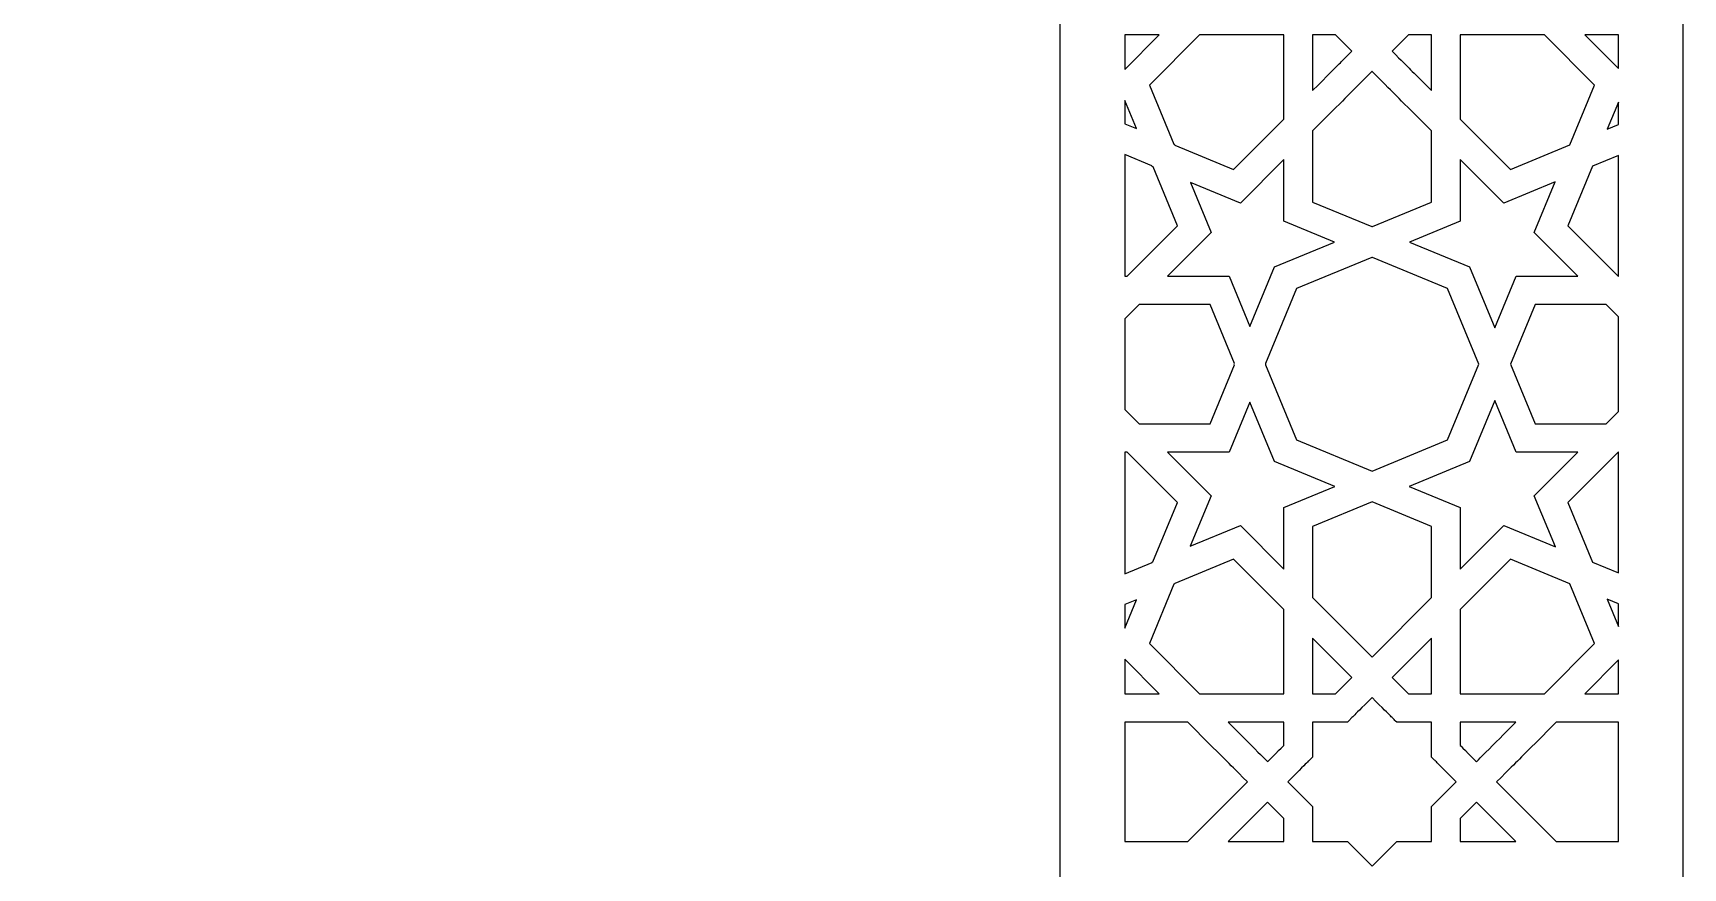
# Model space of a CAD drawing. Header units: millimetres. Extents: x -71 to 72, y -100 to 100.
# Drawn here: x -3.7 to 71.6, y -33.5 to 4.6 of the extents above; entities that cross this region are included whole.
import ezdxf

# ---------------------------------------------------------------- set-up
doc = ezdxf.new("R2010")
doc.units = ezdxf.units.MM
doc.header["$MEASUREMENT"] = 0
doc.layers.add('layer 1', color=7, linetype='Continuous')

msp = doc.modelspace()

# ---------------------------------------------------------------- linework, layer by layer
at = {"layer": 'layer 1', "color": 250}
for points, knots in [([(-71.2611, 100.1639), (-71.2611, 100.1639), (-71.2611, -99.8361), (-71.2611, -99.8361), (-71.2611, -99.8361), (-71.2611, -99.8361), (71.5959, -99.8361), (71.5959, -99.8361), (71.5959, -99.8361), (71.5959, -99.8361), (71.5959, 100.1639), (71.5959, 100.1639), (71.5959, 100.1639), (71.5959, 100.1639), (-71.2611, 100.1639), (-71.2611, 100.1639)], [0, 0, 0, 0, 0.2, 0.2, 0.2, 0.2, 0.4, 0.4, 0.4, 0.4, 0.6, 0.6, 0.6, 0.6, 1, 1, 1, 1]), ([(-42.8511, -74.1306), (-42.8511, -74.1306), (-42.8511, 30.3654), (-42.8511, 30.3654), (-42.8511, 30.3654), (-42.8511, 39.0938), (-39.2688, 47.4384), (-32.9339, 52.887), (-32.9339, 52.887), (-21.0442, 63.1127), (-9.2851, 62.1969), (0.1676, 74.4583), (0.1676, 74.4583), (9.6199, 62.1969), (21.3794, 63.1127), (33.2687, 52.887), (33.2687, 52.887), (39.6036, 47.4384), (43.186, 39.0938), (43.186, 30.3654), (43.186, 30.3654), (43.186, 30.3654), (43.186, -74.1306), (43.186, -74.1306), (43.186, -74.1306), (43.186, -74.1306), (-42.8511, -74.1306), (-42.8511, -74.1306)], [0, 0, 0, 0, 0.125, 0.125, 0.125, 0.125, 0.25, 0.25, 0.25, 0.25, 0.375, 0.375, 0.375, 0.375, 0.5, 0.5, 0.5, 0.5, 0.625, 0.625, 0.625, 0.625, 0.75, 0.75, 0.75, 0.75, 1, 1, 1, 1]), ([(47.7033, 4.5286), (47.7033, 4.5286), (46.1314, 2.9556), (46.1314, 2.9556), (46.1314, 2.9556), (46.1314, 2.9556), (46.1314, 4.5286), (46.1314, 4.5286), (46.1314, 4.5286), (46.1314, 4.5286), (47.7033, 4.5286), (47.7033, 4.5286)], [0, 0, 0, 0, 0.25, 0.25, 0.25, 0.25, 0.5, 0.5, 0.5, 0.5, 1, 1, 1, 1]), ([(48.4152, -0.5009), (48.4152, -0.5009), (48.4018, -0.4688), (48.4018, -0.4688), (48.4018, -0.4688), (48.4018, -0.4688), (48.3648, -0.4537), (48.3648, -0.4537), (48.3648, -0.4537), (48.3648, -0.4537), (47.2521, 2.2345), (47.2521, 2.2345), (47.2521, 2.2345), (47.2521, 2.2345), (49.5445, 4.5286), (49.5445, 4.5286), (49.5445, 4.5286), (49.5445, 4.5286), (53.3883, 4.5293), (53.3883, 4.5293), (53.3883, 4.5293), (53.3883, 4.5293), (53.3883, 0.6826), (53.3883, 0.6826), (53.3883, 0.6826), (53.3883, 0.6826), (51.096, -1.6118), (51.096, -1.6118), (51.096, -1.6118), (51.096, -1.6118), (48.4152, -0.5009), (48.4152, -0.5009)], [0, 0, 0, 0, 0.1111111, 0.1111111, 0.1111111, 0.1111111, 0.2222222, 0.2222222, 0.2222222, 0.2222222, 0.3333333, 0.3333333, 0.3333333, 0.3333333, 0.4444444, 0.4444444, 0.4444444, 0.4444444, 0.5555556, 0.5555556, 0.5555556, 0.5555556, 0.6666667, 0.6666667, 0.6666667, 0.6666667, 0.7777778, 0.7777778, 0.7777778, 0.7777778, 1, 1, 1, 1]), ([(54.6901, 1.9851), (54.6901, 1.9851), (54.6901, 4.5293), (54.6901, 4.5293), (54.6901, 4.5293), (54.6901, 4.5293), (55.7424, 4.5293), (55.7424, 4.5293), (55.7424, 4.5293), (55.7424, 4.5293), (56.4871, 3.7839), (56.4871, 3.7839), (56.4871, 3.7839), (55.704, 2.9997), (56.164, 3.4604), (54.6901, 1.9851)], [0, 0, 0, 0, 0.2, 0.2, 0.2, 0.2, 0.4, 0.4, 0.4, 0.4, 0.6, 0.6, 0.6, 0.6, 1, 1, 1, 1]), ([(58.3279, 3.7839), (58.3279, 3.7839), (59.073, 4.5293), (59.073, 4.5293), (59.073, 4.5293), (59.073, 4.5293), (60.1253, 4.5293), (60.1253, 4.5293), (60.1253, 4.5293), (60.1253, 4.5293), (60.1253, 1.9851), (60.1253, 1.9851), (60.1253, 1.9851), (58.8596, 3.2519), (59.2649, 2.8466), (58.3279, 3.7839)], [0, 0, 0, 0, 0.2, 0.2, 0.2, 0.2, 0.4, 0.4, 0.4, 0.4, 0.6, 0.6, 0.6, 0.6, 1, 1, 1, 1]), ([(63.7198, -1.6118), (63.7198, -1.6118), (61.4274, 0.6826), (61.4274, 0.6826), (61.4274, 0.6826), (61.4274, 0.6826), (61.4274, 4.5293), (61.4274, 4.5293), (61.4274, 4.5293), (61.4274, 4.5293), (65.271, 4.5293), (65.271, 4.5293), (65.271, 4.5293), (65.271, 4.5293), (67.5633, 2.2349), (67.5633, 2.2349), (67.5633, 2.2349), (67.5633, 2.2349), (66.4376, -0.4851), (66.4376, -0.4851), (66.4376, -0.4851), (66.4376, -0.4851), (63.7198, -1.6118), (63.7198, -1.6118)], [0, 0, 0, 0, 0.1428571, 0.1428571, 0.1428571, 0.1428571, 0.2857143, 0.2857143, 0.2857143, 0.2857143, 0.4285714, 0.4285714, 0.4285714, 0.4285714, 0.5714286, 0.5714286, 0.5714286, 0.5714286, 0.7142857, 0.7142857, 0.7142857, 0.7142857, 1, 1, 1, 1]), ([(68.6509, 2.9887), (68.6509, 2.9887), (67.1118, 4.5293), (67.1118, 4.5293), (67.1118, 4.5293), (67.3026, 4.5293), (68.4604, 4.5293), (68.6509, 4.5293), (68.6509, 4.5293), (68.6509, 4.5293), (68.6509, 2.9887), (68.6509, 2.9887)], [0, 0, 0, 0, 0.25, 0.25, 0.25, 0.25, 0.5, 0.5, 0.5, 0.5, 1, 1, 1, 1]), ([(57.4227, -4.2224), (57.4227, -4.2224), (57.4075, -4.216), (57.4075, -4.216), (57.4075, -4.216), (57.4075, -4.216), (57.3927, -4.2224), (57.3927, -4.2224), (57.3927, -4.2224), (57.3927, -4.2224), (54.6901, -3.1023), (54.6901, -3.1023), (54.6901, -3.1023), (54.6901, -3.1023), (54.6901, 0.1425), (54.6901, 0.1425), (54.6901, 0.1425), (56.672, 2.1262), (56.0215, 1.4753), (57.4072, 2.8628), (57.4072, 2.8628), (57.4072, 2.8628), (57.4075, 2.8625), (57.4075, 2.8625), (57.4075, 2.8625), (57.4075, 2.8625), (57.4079, 2.8628), (57.4079, 2.8628), (57.4079, 2.8628), (58.7848, 1.4845), (58.1477, 2.1227), (60.1253, 0.1425), (60.1253, 0.1425), (60.1253, 0.1425), (60.1253, -3.1023), (60.1253, -3.1023), (60.1253, -3.1023), (60.1253, -3.1023), (57.4227, -4.2224), (57.4227, -4.2224)], [0, 0, 0, 0, 0.0909091, 0.0909091, 0.0909091, 0.0909091, 0.1818182, 0.1818182, 0.1818182, 0.1818182, 0.2727273, 0.2727273, 0.2727273, 0.2727273, 0.3636364, 0.3636364, 0.3636364, 0.3636364, 0.4545455, 0.4545455, 0.4545455, 0.4545455, 0.5454545, 0.5454545, 0.5454545, 0.5454545, 0.6363636, 0.6363636, 0.6363636, 0.6363636, 0.7272727, 0.7272727, 0.7272727, 0.7272727, 0.8181818, 0.8181818, 0.8181818, 0.8181818, 1, 1, 1, 1]), ([(46.664, 0.2515), (46.664, 0.2515), (46.1314, 0.472), (46.1314, 0.472), (46.1314, 0.472), (46.1314, 0.472), (46.1314, 1.5385), (46.1314, 1.5385), (46.1314, 1.5385), (46.1314, 1.5385), (46.664, 0.2515), (46.664, 0.2515)], [0, 0, 0, 0, 0.25, 0.25, 0.25, 0.25, 0.5, 0.5, 0.5, 0.5, 1, 1, 1, 1]), ([(68.6509, 0.4332), (68.6509, 0.4332), (68.139, 0.2212), (68.139, 0.2212), (68.139, 0.2212), (68.139, 0.2212), (68.6509, 1.457), (68.6509, 1.457), (68.6509, 1.457), (68.6509, 1.457), (68.6509, 0.4332), (68.6509, 0.4332)], [0, 0, 0, 0, 0.25, 0.25, 0.25, 0.25, 0.5, 0.5, 0.5, 0.5, 1, 1, 1, 1]), ([(46.2389, -6.4809), (46.2389, -6.4809), (46.1314, -6.4809), (46.1314, -6.4809), (46.1314, -6.4809), (46.1314, -6.4809), (46.1314, -0.9384), (46.1314, -0.9384), (46.1314, -0.9384), (46.1314, -0.9384), (47.3682, -1.451), (47.3682, -1.451), (47.3682, -1.451), (47.3682, -1.451), (47.3816, -1.4834), (47.3816, -1.4834), (47.3816, -1.4834), (47.3816, -1.4834), (47.419, -1.4989), (47.419, -1.4989), (47.419, -1.4989), (47.419, -1.4989), (48.5313, -4.1864), (48.5313, -4.1864), (48.5313, -4.1864), (48.5313, -4.1864), (46.2389, -6.4809), (46.2389, -6.4809)], [0, 0, 0, 0, 0.125, 0.125, 0.125, 0.125, 0.25, 0.25, 0.25, 0.25, 0.375, 0.375, 0.375, 0.375, 0.5, 0.5, 0.5, 0.5, 0.625, 0.625, 0.625, 0.625, 0.75, 0.75, 0.75, 0.75, 1, 1, 1, 1]), ([(50.8896, -6.4809), (50.5379, -6.4809), (48.4315, -6.4809), (48.0797, -6.4809), (48.0797, -6.4809), (48.0797, -6.4809), (50.0669, -4.4919), (50.0669, -4.4919), (50.0669, -4.4919), (50.0669, -4.4919), (49.1197, -2.2034), (49.1197, -2.2034), (49.1197, -2.2034), (49.1197, -2.2034), (51.4015, -3.1485), (51.4015, -3.1485), (51.4015, -3.1485), (51.4015, -3.1485), (53.3883, -1.1603), (53.3883, -1.1603), (53.3883, -1.1603), (53.3883, -1.1603), (53.3883, -3.973), (53.3883, -3.973), (53.3883, -3.973), (53.3883, -3.973), (55.6916, -4.9276), (55.6916, -4.9276), (55.6916, -4.9276), (55.6916, -4.9276), (52.9654, -6.0579), (52.9654, -6.0579), (52.9654, -6.0579), (52.9654, -6.0579), (51.84, -8.7767), (51.84, -8.7767), (51.84, -8.7767), (51.84, -8.7767), (50.8896, -6.4809), (50.8896, -6.4809)], [0, 0, 0, 0, 0.0909091, 0.0909091, 0.0909091, 0.0909091, 0.1818182, 0.1818182, 0.1818182, 0.1818182, 0.2727273, 0.2727273, 0.2727273, 0.2727273, 0.3636364, 0.3636364, 0.3636364, 0.3636364, 0.4545455, 0.4545455, 0.4545455, 0.4545455, 0.5454545, 0.5454545, 0.5454545, 0.5454545, 0.6363636, 0.6363636, 0.6363636, 0.6363636, 0.7272727, 0.7272727, 0.7272727, 0.7272727, 0.8181818, 0.8181818, 0.8181818, 0.8181818, 1, 1, 1, 1]), ([(66.7967, -6.4809), (66.4972, -6.4809), (64.2846, -6.4809), (63.9865, -6.4809), (63.9865, -6.4809), (63.9865, -6.4809), (63.0058, -8.8505), (63.0058, -8.8505), (63.0058, -8.8505), (63.0058, -8.8505), (61.8497, -6.0579), (61.8497, -6.0579), (61.8497, -6.0579), (61.8497, -6.0579), (59.1242, -4.9276), (59.1242, -4.9276), (59.1242, -4.9276), (59.1242, -4.9276), (61.4274, -3.973), (61.4274, -3.973), (61.4274, -3.973), (61.4274, -3.973), (61.4274, -1.1603), (61.4274, -1.1603), (61.4274, -1.1603), (61.4274, -1.1603), (63.4146, -3.1485), (63.4146, -3.1485), (63.4146, -3.1485), (63.4146, -3.1485), (65.7694, -2.1727), (65.7694, -2.1727), (65.7694, -2.1727), (65.7694, -2.1727), (64.8095, -4.4926), (64.8095, -4.4926), (64.8095, -4.4926), (64.8095, -4.4926), (66.7967, -6.4809), (66.7967, -6.4809)], [0, 0, 0, 0, 0.0909091, 0.0909091, 0.0909091, 0.0909091, 0.1818182, 0.1818182, 0.1818182, 0.1818182, 0.2727273, 0.2727273, 0.2727273, 0.2727273, 0.3636364, 0.3636364, 0.3636364, 0.3636364, 0.4545455, 0.4545455, 0.4545455, 0.4545455, 0.5454545, 0.5454545, 0.5454545, 0.5454545, 0.6363636, 0.6363636, 0.6363636, 0.6363636, 0.7272727, 0.7272727, 0.7272727, 0.7272727, 0.8181818, 0.8181818, 0.8181818, 0.8181818, 1, 1, 1, 1]), ([(68.6509, -6.4809), (68.6509, -6.4809), (68.6375, -6.4809), (68.6375, -6.4809), (68.6375, -6.4809), (68.6375, -6.4809), (66.3452, -4.1868), (66.3452, -4.1868), (66.3452, -4.1868), (66.3452, -4.1868), (67.4709, -1.4665), (67.4709, -1.4665), (67.4709, -1.4665), (67.4709, -1.4665), (68.6509, -0.9775), (68.6509, -0.9775), (68.6509, -0.9775), (68.6509, -0.9775), (68.6509, -6.4809), (68.6509, -6.4809)], [0, 0, 0, 0, 0.1666667, 0.1666667, 0.1666667, 0.1666667, 0.3333333, 0.3333333, 0.3333333, 0.3333333, 0.5, 0.5, 0.5, 0.5, 0.6666667, 0.6666667, 0.6666667, 0.6666667, 1, 1, 1, 1]), ([(53.9616, -13.9527), (53.9616, -13.9527), (52.5449, -10.5283), (52.5449, -10.5283), (52.5449, -10.5283), (52.5449, -10.5283), (52.5551, -10.5039), (52.5551, -10.5039), (52.5551, -10.5039), (52.5551, -10.5039), (52.5449, -10.4793), (52.5449, -10.4793), (52.5449, -10.4793), (52.5449, -10.4793), (53.9616, -7.0545), (53.9616, -7.0545), (53.9616, -7.0545), (53.9616, -7.0545), (57.3924, -5.6328), (57.3924, -5.6328), (57.3924, -5.6328), (57.3924, -5.6328), (57.4075, -5.6391), (57.4075, -5.6391), (57.4075, -5.6391), (57.4075, -5.6391), (57.4231, -5.6328), (57.4231, -5.6328), (57.4231, -5.6328), (57.4231, -5.6328), (60.8538, -7.0545), (60.8538, -7.0545), (60.8538, -7.0545), (60.8538, -7.0545), (62.2808, -10.5039), (62.2808, -10.5039), (62.2808, -10.5039), (62.2808, -10.5039), (60.8538, -13.9527), (60.8538, -13.9527), (60.8538, -13.9527), (60.8538, -13.9527), (57.4075, -15.3811), (57.4075, -15.3811), (57.4075, -15.3811), (57.4075, -15.3811), (53.9616, -13.9527), (53.9616, -13.9527)], [0, 0, 0, 0, 0.0769231, 0.0769231, 0.0769231, 0.0769231, 0.1538462, 0.1538462, 0.1538462, 0.1538462, 0.2307692, 0.2307692, 0.2307692, 0.2307692, 0.3076923, 0.3076923, 0.3076923, 0.3076923, 0.3846154, 0.3846154, 0.3846154, 0.3846154, 0.4615385, 0.4615385, 0.4615385, 0.4615385, 0.5384615, 0.5384615, 0.5384615, 0.5384615, 0.6153846, 0.6153846, 0.6153846, 0.6153846, 0.6923077, 0.6923077, 0.6923077, 0.6923077, 0.7692308, 0.7692308, 0.7692308, 0.7692308, 0.8461538, 0.8461538, 0.8461538, 0.8461538, 1, 1, 1, 1]), ([(51.1355, -10.5283), (51.1355, -10.5283), (50.02, -13.2239), (50.02, -13.2239), (50.02, -13.2239), (50.02, -13.2239), (46.778, -13.2239), (46.778, -13.2239), (46.778, -13.2239), (46.778, -13.2239), (46.1314, -12.5765), (46.1314, -12.5765), (46.1314, -12.5765), (46.1314, -12.5765), (46.1314, -8.4314), (46.1314, -8.4314), (46.1314, -8.4314), (46.1314, -8.4314), (46.778, -7.7844), (46.778, -7.7844), (46.778, -7.7844), (46.778, -7.7844), (50.02, -7.7844), (50.02, -7.7844), (50.02, -7.7844), (50.02, -7.7844), (51.1355, -10.4793), (51.1355, -10.4793), (51.1355, -10.4793), (51.1355, -10.4793), (51.1253, -10.5039), (51.1253, -10.5039), (51.1253, -10.5039), (51.1253, -10.5039), (51.1355, -10.5283), (51.1355, -10.5283)], [0, 0, 0, 0, 0.1, 0.1, 0.1, 0.1, 0.2, 0.2, 0.2, 0.2, 0.3, 0.3, 0.3, 0.3, 0.4, 0.4, 0.4, 0.4, 0.5, 0.5, 0.5, 0.5, 0.6, 0.6, 0.6, 0.6, 0.7, 0.7, 0.7, 0.7, 0.8, 0.8, 0.8, 0.8, 1, 1, 1, 1]), ([(68.6509, -12.6707), (68.6509, -12.6707), (68.0981, -13.2239), (68.0981, -13.2239), (68.0981, -13.2239), (68.0981, -13.2239), (64.8561, -13.2239), (64.8561, -13.2239), (64.8561, -13.2239), (64.8561, -13.2239), (63.7304, -10.5047), (63.7304, -10.5047), (63.7304, -10.5047), (63.7304, -10.5047), (64.8561, -7.7844), (64.8561, -7.7844), (64.8561, -7.7844), (64.8561, -7.7844), (68.0981, -7.7844), (68.0981, -7.7844), (68.0981, -7.7844), (68.0981, -7.7844), (68.6509, -8.3372), (68.6509, -8.3372), (68.6509, -8.3372), (68.6509, -8.3372), (68.6509, -12.6707), (68.6509, -12.6707)], [0, 0, 0, 0, 0.125, 0.125, 0.125, 0.125, 0.25, 0.25, 0.25, 0.25, 0.375, 0.375, 0.375, 0.375, 0.5, 0.5, 0.5, 0.5, 0.625, 0.625, 0.625, 0.625, 0.75, 0.75, 0.75, 0.75, 1, 1, 1, 1]), ([(53.3883, -17.048), (53.3883, -17.405), (53.3883, -19.5259), (53.3883, -19.8603), (53.3883, -19.8603), (53.3883, -19.8603), (51.4008, -17.8714), (51.4008, -17.8714), (51.4008, -17.8714), (51.4008, -17.8714), (49.1134, -18.8196), (49.1134, -18.8196), (49.1134, -18.8196), (49.1134, -18.8196), (50.0669, -16.5156), (50.0669, -16.5156), (50.0669, -16.5156), (50.0669, -16.5156), (48.0801, -14.527), (48.0801, -14.527), (48.0801, -14.527), (48.0801, -14.527), (50.8896, -14.527), (50.8896, -14.527), (50.8896, -14.527), (50.8896, -14.527), (51.84, -12.2311), (51.84, -12.2311), (51.84, -12.2311), (51.84, -12.2311), (52.9654, -14.9497), (52.9654, -14.9497), (52.9654, -14.9497), (52.9654, -14.9497), (55.7072, -16.0863), (55.7072, -16.0863), (55.7072, -16.0863), (55.7072, -16.0863), (53.3883, -17.048), (53.3883, -17.048)], [0, 0, 0, 0, 0.0909091, 0.0909091, 0.0909091, 0.0909091, 0.1818182, 0.1818182, 0.1818182, 0.1818182, 0.2727273, 0.2727273, 0.2727273, 0.2727273, 0.3636364, 0.3636364, 0.3636364, 0.3636364, 0.4545455, 0.4545455, 0.4545455, 0.4545455, 0.5454545, 0.5454545, 0.5454545, 0.5454545, 0.6363636, 0.6363636, 0.6363636, 0.6363636, 0.7272727, 0.7272727, 0.7272727, 0.7272727, 0.8181818, 0.8181818, 0.8181818, 0.8181818, 1, 1, 1, 1]), ([(65.7754, -18.85), (65.7754, -18.85), (63.4146, -17.8714), (63.4146, -17.8714), (63.4146, -17.8714), (63.4146, -17.8714), (61.4274, -19.8603), (61.4274, -19.8603), (61.4274, -19.8603), (61.4274, -19.5019), (61.4274, -17.3768), (61.4274, -17.048), (61.4274, -17.048), (61.4274, -17.048), (59.1083, -16.0863), (59.1083, -16.0863), (59.1083, -16.0863), (59.1083, -16.0863), (61.8497, -14.9497), (61.8497, -14.9497), (61.8497, -14.9497), (61.8497, -14.9497), (63.0054, -12.1578), (63.0054, -12.1578), (63.0054, -12.1578), (63.0054, -12.1578), (63.9865, -14.527), (63.9865, -14.527), (63.9865, -14.527), (63.9865, -14.527), (66.7967, -14.527), (66.7967, -14.527), (66.7967, -14.527), (66.7967, -14.527), (64.8095, -16.5156), (64.8095, -16.5156), (64.8095, -16.5156), (64.8095, -16.5156), (65.7754, -18.85), (65.7754, -18.85)], [0, 0, 0, 0, 0.0909091, 0.0909091, 0.0909091, 0.0909091, 0.1818182, 0.1818182, 0.1818182, 0.1818182, 0.2727273, 0.2727273, 0.2727273, 0.2727273, 0.3636364, 0.3636364, 0.3636364, 0.3636364, 0.4545455, 0.4545455, 0.4545455, 0.4545455, 0.5454545, 0.5454545, 0.5454545, 0.5454545, 0.6363636, 0.6363636, 0.6363636, 0.6363636, 0.7272727, 0.7272727, 0.7272727, 0.7272727, 0.8181818, 0.8181818, 0.8181818, 0.8181818, 1, 1, 1, 1]), ([(47.4126, -19.5248), (47.4126, -19.5248), (47.3812, -19.5379), (47.3812, -19.5379), (47.3812, -19.5379), (47.3812, -19.5379), (47.3742, -19.5548), (47.3742, -19.5548), (47.3742, -19.5548), (47.3742, -19.5548), (46.1314, -20.0699), (46.1314, -20.0699), (46.1314, -20.0699), (46.1314, -20.0699), (46.1314, -14.527), (46.1314, -14.527), (46.1314, -14.527), (46.1314, -14.527), (46.2389, -14.527), (46.2389, -14.527), (46.2389, -14.527), (46.2389, -14.527), (48.5317, -16.8215), (48.5317, -16.8215), (48.5317, -16.8215), (48.5317, -16.8215), (47.4126, -19.5248), (47.4126, -19.5248)], [0, 0, 0, 0, 0.125, 0.125, 0.125, 0.125, 0.25, 0.25, 0.25, 0.25, 0.375, 0.375, 0.375, 0.375, 0.5, 0.5, 0.5, 0.5, 0.625, 0.625, 0.625, 0.625, 0.75, 0.75, 0.75, 0.75, 1, 1, 1, 1]), ([(68.6509, -20.0304), (68.6509, -20.0304), (67.4709, -19.5414), (67.4709, -19.5414), (67.4709, -19.5414), (67.4709, -19.5414), (66.3452, -16.8215), (66.3452, -16.8215), (66.3452, -16.8215), (66.3452, -16.8215), (68.6375, -14.527), (68.6375, -14.527), (68.6375, -14.527), (68.6375, -14.527), (68.6509, -14.527), (68.6509, -14.527), (68.6509, -14.527), (68.6509, -14.527), (68.6509, -20.0304), (68.6509, -20.0304)], [0, 0, 0, 0, 0.1666667, 0.1666667, 0.1666667, 0.1666667, 0.3333333, 0.3333333, 0.3333333, 0.3333333, 0.5, 0.5, 0.5, 0.5, 0.6666667, 0.6666667, 0.6666667, 0.6666667, 1, 1, 1, 1]), ([(60.1253, -21.1628), (60.1253, -21.1628), (57.4075, -23.8834), (57.4075, -23.8834), (57.4075, -23.8834), (57.4075, -23.8834), (54.6901, -21.1628), (54.6901, -21.1628), (54.6901, -21.1628), (54.6901, -21.1628), (54.6901, -17.9183), (54.6901, -17.9183), (54.6901, -17.9183), (54.6901, -17.9183), (57.4075, -16.7915), (57.4075, -16.7915), (57.4075, -16.7915), (57.4075, -16.7915), (60.1253, -17.9183), (60.1253, -17.9183), (60.1253, -17.9183), (60.1253, -17.9183), (60.1253, -21.1628), (60.1253, -21.1628)], [0, 0, 0, 0, 0.1428571, 0.1428571, 0.1428571, 0.1428571, 0.2857143, 0.2857143, 0.2857143, 0.2857143, 0.4285714, 0.4285714, 0.4285714, 0.4285714, 0.5714286, 0.5714286, 0.5714286, 0.5714286, 0.7142857, 0.7142857, 0.7142857, 0.7142857, 1, 1, 1, 1]), ([(49.5445, -25.5496), (49.5445, -25.5496), (47.2521, -23.2551), (47.2521, -23.2551), (47.2521, -23.2551), (47.2521, -23.2551), (48.3711, -20.5518), (48.3711, -20.5518), (48.3711, -20.5518), (48.3711, -20.5518), (48.4018, -20.5391), (48.4018, -20.5391), (48.4018, -20.5391), (48.4018, -20.5391), (48.4089, -20.5221), (48.4089, -20.5221), (48.4089, -20.5221), (48.4089, -20.5221), (51.096, -19.4088), (51.096, -19.4088), (51.096, -19.4088), (51.096, -19.4088), (53.3883, -21.7025), (53.3883, -21.7025), (53.3883, -21.7025), (53.3883, -21.7025), (53.3883, -25.5496), (53.3883, -25.5496), (53.3883, -25.5496), (53.3883, -25.5496), (49.5445, -25.5496), (49.5445, -25.5496)], [0, 0, 0, 0, 0.1111111, 0.1111111, 0.1111111, 0.1111111, 0.2222222, 0.2222222, 0.2222222, 0.2222222, 0.3333333, 0.3333333, 0.3333333, 0.3333333, 0.4444444, 0.4444444, 0.4444444, 0.4444444, 0.5555556, 0.5555556, 0.5555556, 0.5555556, 0.6666667, 0.6666667, 0.6666667, 0.6666667, 0.7777778, 0.7777778, 0.7777778, 0.7777778, 1, 1, 1, 1]), ([(61.4274, -25.5496), (61.4274, -25.5496), (61.4274, -21.7025), (61.4274, -21.7025), (61.4274, -21.7025), (61.4274, -21.7025), (63.7198, -19.4088), (63.7198, -19.4088), (63.7198, -19.4088), (63.7198, -19.4088), (66.4372, -20.5348), (66.4372, -20.5348), (66.4372, -20.5348), (66.4372, -20.5348), (67.563, -23.2551), (67.563, -23.2551), (67.563, -23.2551), (67.563, -23.2551), (65.2706, -25.5496), (65.2706, -25.5496), (65.2706, -25.5496), (65.2706, -25.5496), (61.4274, -25.5496), (61.4274, -25.5496)], [0, 0, 0, 0, 0.1428571, 0.1428571, 0.1428571, 0.1428571, 0.2857143, 0.2857143, 0.2857143, 0.2857143, 0.4285714, 0.4285714, 0.4285714, 0.4285714, 0.5714286, 0.5714286, 0.5714286, 0.5714286, 0.7142857, 0.7142857, 0.7142857, 0.7142857, 1, 1, 1, 1]), ([(46.1314, -22.5591), (46.1314, -22.5591), (46.1314, -21.4803), (46.1314, -21.4803), (46.1314, -21.4803), (46.1314, -21.4803), (46.67, -21.257), (46.67, -21.257), (46.67, -21.257), (46.67, -21.257), (46.1314, -22.5591), (46.1314, -22.5591)], [0, 0, 0, 0, 0.25, 0.25, 0.25, 0.25, 0.5, 0.5, 0.5, 0.5, 1, 1, 1, 1]), ([(68.6509, -22.4783), (68.6509, -22.4783), (68.1327, -21.2266), (68.1327, -21.2266), (68.1327, -21.2266), (68.1327, -21.2266), (68.6509, -21.4411), (68.6509, -21.4411), (68.6509, -21.4411), (68.6509, -21.4411), (68.6509, -22.4783), (68.6509, -22.4783)], [0, 0, 0, 0, 0.25, 0.25, 0.25, 0.25, 0.5, 0.5, 0.5, 0.5, 1, 1, 1, 1]), ([(54.6901, -23.0057), (54.6901, -23.0057), (56.4871, -24.8045), (56.4871, -24.8045), (56.4871, -24.8045), (56.4871, -24.8045), (55.7428, -25.5496), (55.7428, -25.5496), (55.7428, -25.5496), (55.7428, -25.5496), (54.6901, -25.5496), (54.6901, -25.5496), (54.6901, -25.5496), (54.6901, -25.5496), (54.6901, -23.0057), (54.6901, -23.0057)], [0, 0, 0, 0, 0.2, 0.2, 0.2, 0.2, 0.4, 0.4, 0.4, 0.4, 0.6, 0.6, 0.6, 0.6, 1, 1, 1, 1]), ([(58.3279, -24.8045), (58.3279, -24.8045), (60.1253, -23.0057), (60.1253, -23.0057), (60.1253, -23.0057), (60.1253, -23.0057), (60.1253, -25.5496), (60.1253, -25.5496), (60.1253, -25.5496), (60.1253, -25.5496), (59.0727, -25.5496), (59.0727, -25.5496), (59.0727, -25.5496), (59.0727, -25.5496), (58.3279, -24.8045), (58.3279, -24.8045)], [0, 0, 0, 0, 0.2, 0.2, 0.2, 0.2, 0.4, 0.4, 0.4, 0.4, 0.6, 0.6, 0.6, 0.6, 1, 1, 1, 1]), ([(47.7033, -25.5496), (47.7033, -25.5496), (46.1314, -25.5496), (46.1314, -25.5496), (46.1314, -25.5496), (46.1314, -25.5496), (46.1314, -23.9762), (46.1314, -23.9762), (46.1314, -23.9762), (46.1314, -23.9762), (47.7033, -25.5496), (47.7033, -25.5496)], [0, 0, 0, 0, 0.25, 0.25, 0.25, 0.25, 0.5, 0.5, 0.5, 0.5, 1, 1, 1, 1]), ([(68.6509, -25.5496), (68.6509, -25.5496), (67.1118, -25.5496), (67.1118, -25.5496), (67.1118, -25.5496), (67.1118, -25.5496), (68.6509, -24.0097), (68.6509, -24.0097), (68.6509, -24.0097), (68.6509, -24.0097), (68.6509, -25.5496), (68.6509, -25.5496)], [0, 0, 0, 0, 0.25, 0.25, 0.25, 0.25, 0.5, 0.5, 0.5, 0.5, 1, 1, 1, 1]), ([(58.5333, -32.2922), (58.5333, -32.2922), (57.4075, -33.4193), (57.4075, -33.4193), (57.4075, -33.4193), (57.4075, -33.4193), (56.2822, -32.2922), (56.2822, -32.2922), (56.2822, -32.2922), (55.7315, -32.2922), (56.0959, -32.2922), (54.6901, -32.2922), (54.6901, -32.2922), (54.6901, -31.3517), (54.6901, -31.6442), (54.6901, -30.6994), (54.6901, -30.6994), (54.4065, -30.4158), (54.5871, -30.5964), (53.5644, -29.573), (53.5644, -29.573), (54.7314, -28.4049), (54.4329, -28.7038), (54.6901, -28.4462), (54.6901, -28.4462), (54.6901, -27.499), (54.6901, -27.7978), (54.6901, -26.8527), (54.6901, -26.8527), (55.6306, -26.8527), (55.3378, -26.8527), (56.2822, -26.8527), (56.2822, -26.8527), (56.5658, -26.5687), (56.3852, -26.7494), (57.4075, -25.726), (57.4075, -25.726), (58.4302, -26.7494), (58.25, -26.5684), (58.5336, -26.8527), (58.5336, -26.8527), (58.5336, -26.8527), (60.1253, -26.8527), (60.1253, -26.8527), (60.1253, -26.8527), (60.1253, -26.8527), (60.1253, -28.4455), (60.1253, -28.4455), (60.1253, -28.4455), (60.3875, -28.708), (60.1687, -28.4889), (61.2514, -29.573), (61.2514, -29.573), (61.2514, -29.573), (60.1253, -30.6994), (60.1253, -30.6994), (60.1253, -30.6994), (60.1253, -31.6463), (60.1253, -31.3478), (60.1253, -32.2922), (60.1253, -32.2922), (58.7199, -32.2922), (59.0836, -32.2922), (58.5333, -32.2922)], [0, 0, 0, 0, 0.0588235, 0.0588235, 0.0588235, 0.0588235, 0.1176471, 0.1176471, 0.1176471, 0.1176471, 0.1764706, 0.1764706, 0.1764706, 0.1764706, 0.2352941, 0.2352941, 0.2352941, 0.2352941, 0.2941176, 0.2941176, 0.2941176, 0.2941176, 0.3529412, 0.3529412, 0.3529412, 0.3529412, 0.4117647, 0.4117647, 0.4117647, 0.4117647, 0.4705882, 0.4705882, 0.4705882, 0.4705882, 0.5294118, 0.5294118, 0.5294118, 0.5294118, 0.5882353, 0.5882353, 0.5882353, 0.5882353, 0.6470588, 0.6470588, 0.6470588, 0.6470588, 0.7058824, 0.7058824, 0.7058824, 0.7058824, 0.7647059, 0.7647059, 0.7647059, 0.7647059, 0.8235294, 0.8235294, 0.8235294, 0.8235294, 0.8823529, 0.8823529, 0.8823529, 0.8823529, 1, 1, 1, 1]), ([(49.0054, -26.8527), (51.1157, -28.9648), (50.5256, -28.3743), (51.7236, -29.573), (51.7236, -29.573), (51.7236, -29.573), (49.0054, -32.2929), (49.0054, -32.2929), (49.0054, -32.2929), (49.0054, -32.2929), (46.1314, -32.2929), (46.1314, -32.2929), (46.1314, -32.2929), (46.1314, -32.2929), (46.1314, -26.8527), (46.1314, -26.8527), (46.1314, -26.8527), (46.1314, -26.8527), (49.0054, -26.8527), (49.0054, -26.8527)], [0, 0, 0, 0, 0.1666667, 0.1666667, 0.1666667, 0.1666667, 0.3333333, 0.3333333, 0.3333333, 0.3333333, 0.5, 0.5, 0.5, 0.5, 0.6666667, 0.6666667, 0.6666667, 0.6666667, 1, 1, 1, 1]), ([(52.644, -28.6519), (52.6211, -28.629), (52.6563, -28.6642), (50.8462, -26.8527), (50.8462, -26.8527), (50.8462, -26.8527), (53.3883, -26.8527), (53.3883, -26.8527), (53.3883, -26.8527), (53.3883, -26.8527), (53.3883, -27.9068), (53.3883, -27.9068), (53.3883, -27.9068), (53.3513, -27.9439), (52.681, -28.6149), (52.644, -28.6519)], [0, 0, 0, 0, 0.2, 0.2, 0.2, 0.2, 0.4, 0.4, 0.4, 0.4, 0.6, 0.6, 0.6, 0.6, 1, 1, 1, 1]), ([(62.1718, -28.6512), (62.1351, -28.6145), (61.4641, -27.9428), (61.4274, -27.9061), (61.4274, -27.9061), (61.4274, -27.9061), (61.4274, -26.8527), (61.4274, -26.8527), (61.4274, -26.8527), (61.4274, -26.8527), (63.9689, -26.8527), (63.9689, -26.8527), (63.9689, -26.8527), (63.9293, -26.8922), (62.2117, -28.6117), (62.1718, -28.6512)], [0, 0, 0, 0, 0.2, 0.2, 0.2, 0.2, 0.4, 0.4, 0.4, 0.4, 0.6, 0.6, 0.6, 0.6, 1, 1, 1, 1]), ([(68.6509, -32.2922), (68.6509, -32.2922), (65.81, -32.2922), (65.81, -32.2922), (65.81, -32.2922), (65.81, -32.2922), (63.0922, -29.573), (63.0922, -29.573), (63.0922, -29.573), (64.3686, -28.2952), (63.682, -28.9828), (65.81, -26.8527), (65.81, -26.8527), (65.81, -26.8527), (68.6509, -26.8527), (68.6509, -26.8527), (68.6509, -26.8527), (68.6509, -26.8527), (68.6509, -32.2922), (68.6509, -32.2922)], [0, 0, 0, 0, 0.1666667, 0.1666667, 0.1666667, 0.1666667, 0.3333333, 0.3333333, 0.3333333, 0.3333333, 0.5, 0.5, 0.5, 0.5, 0.6666667, 0.6666667, 0.6666667, 0.6666667, 1, 1, 1, 1]), ([(50.8466, -32.2929), (50.8466, -32.2929), (52.644, -30.4941), (52.644, -30.4941), (52.644, -30.4941), (52.644, -30.4941), (53.3883, -31.2392), (53.3883, -31.2392), (53.3883, -31.2392), (53.3883, -31.2392), (53.3883, -32.2922), (53.3883, -32.2922), (53.3883, -32.2922), (53.3883, -32.2922), (50.8466, -32.2929), (50.8466, -32.2929)], [0, 0, 0, 0, 0.2, 0.2, 0.2, 0.2, 0.4, 0.4, 0.4, 0.4, 0.6, 0.6, 0.6, 0.6, 1, 1, 1, 1]), ([(61.4274, -32.2922), (61.4274, -32.2922), (61.4274, -31.2392), (61.4274, -31.2392), (61.4274, -31.2392), (61.4274, -31.2392), (62.1715, -30.4941), (62.1715, -30.4941), (62.1715, -30.4941), (62.1715, -30.4941), (62.1718, -30.4948), (62.1718, -30.4948), (62.1718, -30.4948), (62.1718, -30.4948), (62.1722, -30.4941), (62.1722, -30.4941), (62.1722, -30.4941), (62.1722, -30.4941), (63.9689, -32.2922), (63.9689, -32.2922), (63.9689, -32.2922), (63.9689, -32.2922), (61.4274, -32.2922), (61.4274, -32.2922)], [0, 0, 0, 0, 0.1428571, 0.1428571, 0.1428571, 0.1428571, 0.2857143, 0.2857143, 0.2857143, 0.2857143, 0.4285714, 0.4285714, 0.4285714, 0.4285714, 0.5714286, 0.5714286, 0.5714286, 0.5714286, 0.7142857, 0.7142857, 0.7142857, 0.7142857, 1, 1, 1, 1])]:
    msp.add_open_spline(points, degree=3, knots=knots, dxfattribs=at)

doc.saveas('drawing.dxf')
